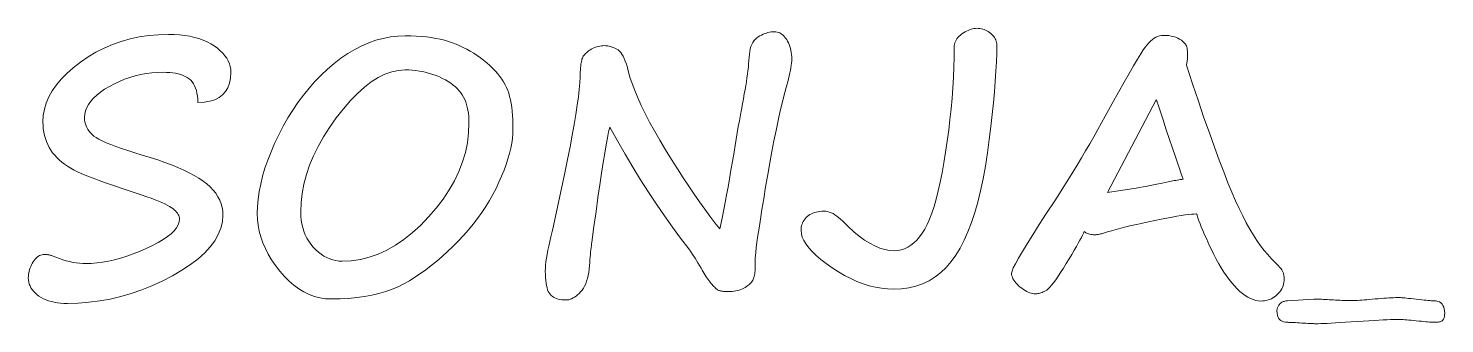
# Model space of a CAD drawing. Extents: x 70.3 to 137.7, y 117.5 to 125.4.
# Drawn here: x 70.33 to 107.62, y 117.48 to 125.26 of the extents above; entities that cross this region are included whole.
import ezdxf

# ---------------------------------------------------------------- set-up
doc = ezdxf.new("R2010")
doc.units = 0

msp = doc.modelspace()

# ---------------------------------------------------------------- linework, layer by layer
at = {"color": 7, "lineweight": 13}
for points in [[(74.791855, 123.303162), (74.789551, 123.390022), (74.782623, 123.471397), (74.771088, 123.547302), (74.754929, 123.617737), (74.734161, 123.682693), (74.708778, 123.742172), (74.67878, 123.796173), (74.644165, 123.844704), (74.604935, 123.887756), (74.561089, 123.925339), (74.512764, 123.958435), (74.460091, 123.988052), (74.403076, 124.014183), (74.341721, 124.036827), (74.276016, 124.055992), (74.205971, 124.071671), (74.131584, 124.08387), (74.052849, 124.092575), (73.969772, 124.097801), (73.882355, 124.099548), (73.730522, 124.09581), (73.580902, 124.08461), (73.43351, 124.065948), (73.288322, 124.039818), (73.145363, 124.006218), (73.004616, 123.965157), (72.866089, 123.916626), (72.729774, 123.860634), (72.59568, 123.797173), (72.463799, 123.726242), (72.339569, 123.650833), (72.228416, 123.573936), (72.130341, 123.495544), (72.045341, 123.415657), (71.973419, 123.334274), (71.914574, 123.251404), (71.868797, 123.167038), (71.836105, 123.081177), (71.81649, 122.99382), (71.809952, 122.904976), (71.812424, 122.848801), (71.819817, 122.794296), (71.832146, 122.74147), (71.849411, 122.690315), (71.871605, 122.640839), (71.898735, 122.593033), (71.930794, 122.546898), (71.967781, 122.502441), (72.009705, 122.459656), (72.056564, 122.418549), (72.113686, 122.377304), (72.186424, 122.334114), (72.274773, 122.288979), (72.378731, 122.241898), (72.498306, 122.192871), (72.633484, 122.141899), (72.784279, 122.088982), (72.950676, 122.034119), (73.13269, 121.977303), (73.330315, 121.918549), (73.540161, 121.855492), (73.738914, 121.791222), (73.926582, 121.725723), (74.103165, 121.659004), (74.268661, 121.591064), (74.42308, 121.521896), (74.566406, 121.451515), (74.698639, 121.379906), (74.819794, 121.307076), (74.929863, 121.233032), (75.02916, 121.156853), (75.118011, 121.077644), (75.196404, 120.995407), (75.264343, 120.910133), (75.321831, 120.821831), (75.368866, 120.730492), (75.405457, 120.636131), (75.431587, 120.538727), (75.447266, 120.438301), (75.452492, 120.334839), (75.439186, 120.161652), (75.399277, 119.991402), (75.332764, 119.824089), (75.239639, 119.659729), (75.119911, 119.498299), (74.973572, 119.339813), (74.800636, 119.184273), (74.601089, 119.03167), (74.374931, 118.882011), (74.122169, 118.735291), (73.855064, 118.597305), (73.585884, 118.473846), (73.314613, 118.364906), (73.041267, 118.270493), (72.765839, 118.190605), (72.488327, 118.125244), (72.208733, 118.074409), (71.927055, 118.038094), (71.643303, 118.016312), (71.357468, 118.009048), (71.266106, 118.010994), (71.178459, 118.01683), (71.094528, 118.026558), (71.014297, 118.040176), (70.937782, 118.057693), (70.864975, 118.079094), (70.795883, 118.104385), (70.730499, 118.133575), (70.668823, 118.166649), (70.610863, 118.203621), (70.557556, 118.243439), (70.509865, 118.285065), (70.467781, 118.328506), (70.431313, 118.373756), (70.400452, 118.420815), (70.375206, 118.469681), (70.355568, 118.520363), (70.341537, 118.572845), (70.333122, 118.627144), (70.330315, 118.683258), (70.331581, 118.728188), (70.335388, 118.772484), (70.341721, 118.816154), (70.350586, 118.859184), (70.361992, 118.901581), (70.375931, 118.943344), (70.392395, 118.984474), (70.4114, 119.024979), (70.432938, 119.064842), (70.457016, 119.104073), (70.482849, 119.141037), (70.509682, 119.174118), (70.537514, 119.2033), (70.566338, 119.228592), (70.596153, 119.25), (70.626968, 119.267509), (70.658775, 119.281128), (70.691582, 119.290855), (70.725388, 119.296692), (70.760178, 119.298637), (70.781723, 119.298279), (70.802895, 119.297195), (70.823708, 119.29538), (70.844162, 119.292847), (70.86425, 119.289589), (70.88398, 119.285606), (70.903351, 119.280899), (70.922356, 119.275475), (70.940994, 119.269318), (70.959274, 119.262444), (71.053665, 119.223755), (71.14679, 119.18914), (71.23864, 119.158592), (71.329231, 119.132126), (71.418549, 119.109726), (71.506607, 119.0914), (71.593391, 119.077148), (71.678917, 119.066963), (71.763168, 119.06086), (71.846153, 119.058823), (71.989075, 119.062782), (72.135475, 119.074661), (72.285362, 119.094452), (72.438736, 119.122169), (72.595589, 119.157806), (72.755928, 119.201355), (72.919754, 119.252823), (73.087059, 119.312218), (73.257851, 119.379524), (73.432129, 119.45475), (73.599342, 119.533775), (73.748962, 119.612488), (73.880974, 119.69088), (73.995384, 119.768959), (74.092194, 119.846718), (74.171402, 119.924164), (74.233009, 120.001289), (74.277016, 120.078094), (74.303413, 120.154587), (74.312218, 120.230766), (74.31002, 120.262329), (74.303436, 120.293663), (74.292465, 120.324768), (74.277107, 120.355652), (74.257355, 120.386307), (74.233215, 120.41674), (74.204681, 120.446945), (74.171768, 120.476921), (74.13446, 120.506668), (74.092758, 120.536194), (74.044319, 120.566353), (73.986786, 120.598007), (73.920158, 120.631149), (73.844437, 120.665787), (73.759613, 120.70192), (73.665703, 120.739548), (73.562691, 120.778664), (73.450592, 120.819275), (73.329391, 120.861374), (73.199097, 120.904976), (73.007576, 120.968094), (72.82579, 121.028954), (72.653732, 121.087555), (72.491402, 121.14389), (72.338799, 121.19796), (72.19593, 121.249771), (72.062782, 121.299316), (71.939369, 121.346603), (71.825676, 121.391624), (71.721718, 121.434387), (71.625023, 121.477303), (71.533119, 121.522804), (71.446014, 121.570877), (71.363708, 121.621536), (71.286201, 121.674774), (71.213486, 121.730583), (71.145569, 121.788979), (71.082443, 121.849953), (71.024117, 121.913506), (70.970589, 121.979637), (70.922012, 122.048439), (70.878555, 122.119995), (70.840202, 122.194321), (70.806969, 122.2714), (70.778847, 122.351242), (70.755836, 122.433846), (70.737938, 122.519203), (70.725159, 122.60733), (70.717491, 122.698212), (70.714935, 122.791855), (70.7248, 122.959908), (70.754387, 123.12561), (70.803711, 123.288956), (70.872757, 123.449951), (70.96154, 123.608597), (71.070045, 123.764885), (71.19828, 123.918823), (71.346245, 124.070404), (71.513939, 124.219635), (71.701355, 124.366516), (71.902084, 124.504929), (72.10968, 124.628777), (72.324165, 124.738052), (72.545517, 124.832756), (72.773758, 124.912895), (73.008865, 124.978462), (73.250862, 125.029457), (73.499725, 125.06588), (73.755478, 125.087738), (74.018097, 125.095016), (74.167809, 125.091988), (74.311043, 125.082893), (74.447807, 125.067734), (74.578102, 125.046516), (74.70192, 125.019226), (74.819275, 124.985878), (74.930161, 124.946465), (75.034569, 124.900993), (75.132515, 124.849457), (75.223984, 124.791855), (75.307808, 124.730362), (75.382805, 124.667145), (75.448982, 124.602219), (75.506332, 124.535561), (75.554863, 124.467194), (75.594574, 124.397102), (75.62545, 124.325294), (75.647514, 124.251762), (75.660744, 124.176514), (75.665161, 124.099548), (75.656425, 123.948235), (75.630226, 123.812851), (75.586563, 123.69339), (75.525429, 123.589859), (75.446831, 123.502258), (75.350769, 123.430588), (75.237244, 123.37484), (75.106247, 123.335022), (74.957787, 123.311127)], [(78.307693, 118.126694), (78.156471, 118.134048), (78.00869, 118.156105), (77.864342, 118.192871), (77.723442, 118.244339), (77.585976, 118.310516), (77.45195, 118.391403), (77.321358, 118.486992), (77.194206, 118.597282), (77.070496, 118.722282), (76.950226, 118.861992), (76.837601, 119.009521), (76.736832, 119.158005), (76.647919, 119.307442), (76.570862, 119.457825), (76.505653, 119.609161), (76.452309, 119.761444), (76.410812, 119.91468), (76.38118, 120.068863), (76.363396, 120.223999), (76.357468, 120.380089), (76.363121, 120.566963), (76.380089, 120.758369), (76.408371, 120.9543), (76.447968, 121.154747), (76.498871, 121.359726), (76.561089, 121.569229), (76.634613, 121.783257), (76.71946, 122.001808), (76.815613, 122.224884), (76.92308, 122.452484), (77.039482, 122.678146), (77.162445, 122.895386), (77.291969, 123.104202), (77.428055, 123.304611), (77.570702, 123.496605), (77.71991, 123.680176), (77.875679, 123.855339), (78.03801, 124.022079), (78.206902, 124.180405), (78.382355, 124.330315), (78.561874, 124.468727), (78.742989, 124.592575), (78.925682, 124.701851), (79.109955, 124.796562), (79.295815, 124.876694), (79.483261, 124.942261), (79.672287, 124.993256), (79.8629, 125.029678), (80.055092, 125.051537), (80.248871, 125.058823), (80.397354, 125.057014), (80.540543, 125.051582), (80.678436, 125.042534), (80.811043, 125.029861), (80.938347, 125.013573), (81.060364, 124.99366), (81.177078, 124.970131), (81.288506, 124.942986), (81.394638, 124.912216), (81.495476, 124.877823), (81.592896, 124.839928), (81.688782, 124.798637), (81.783119, 124.75396), (81.875931, 124.705879), (81.967194, 124.654411), (82.056923, 124.599548), (82.145111, 124.54129), (82.231766, 124.479637), (82.316879, 124.414589), (82.400452, 124.346153), (82.480499, 124.275787), (82.555023, 124.204971), (82.624031, 124.133705), (82.687515, 124.061989), (82.745476, 123.989815), (82.79792, 123.917191), (82.844841, 123.844116), (82.886246, 123.770584), (82.922127, 123.696602), (82.952492, 123.622169), (82.978714, 123.544724), (83.002174, 123.461716), (83.022873, 123.373138), (83.040817, 123.278999), (83.056, 123.179298), (83.06842, 123.074028), (83.078079, 122.963188), (83.084976, 122.846786), (83.089119, 122.724815), (83.0905, 122.597282), (83.086807, 122.479881), (83.075745, 122.357552), (83.057312, 122.230293), (83.031494, 122.098099), (82.998306, 121.960968), (82.957741, 121.818909), (82.909798, 121.671921), (82.854477, 121.519997), (82.791786, 121.363144), (82.721718, 121.201355), (82.644615, 121.038033), (82.560814, 120.876556), (82.470314, 120.716942), (82.373123, 120.559181), (82.269234, 120.403275), (82.158646, 120.249229), (82.041359, 120.097031), (81.917374, 119.946693), (81.786697, 119.79821), (81.649323, 119.651581), (81.508347, 119.509186), (81.366882, 119.37339), (81.224915, 119.244209), (81.082443, 119.121628), (80.939484, 119.005653), (80.796021, 118.896286), (80.652061, 118.793526), (80.507599, 118.697372), (80.362648, 118.607826), (80.217194, 118.524887), (80.066971, 118.449226), (79.907692, 118.381538), (79.739365, 118.321808), (79.561989, 118.270042), (79.375565, 118.226242), (79.180092, 118.190407), (78.975563, 118.162529), (78.761993, 118.142624), (78.539368, 118.130676)], [(84.126694, 119.927597), (84.457016, 121.452484), (84.529411, 121.803528), (84.594574, 122.132668), (84.652489, 122.439911), (84.703171, 122.72525), (84.746605, 122.988686), (84.782806, 123.230225), (84.811768, 123.44986), (84.833481, 123.647598), (84.847961, 123.823433), (84.855202, 123.977371), (84.85817, 124.043961), (84.861633, 124.106155), (84.865585, 124.163956), (84.870049, 124.217377), (84.875, 124.266403), (84.880455, 124.311035), (84.886406, 124.351288), (84.892853, 124.387146), (84.899796, 124.418617), (84.907242, 124.445702), (84.916245, 124.470497), (84.927872, 124.49511), (84.942123, 124.519547), (84.959007, 124.5438), (84.978508, 124.567871), (85.000633, 124.591766), (85.025383, 124.615471), (85.052757, 124.639), (85.082764, 124.662354), (85.115387, 124.685516), (85.149796, 124.707443), (85.185158, 124.727058), (85.221474, 124.744362), (85.258736, 124.759361), (85.296944, 124.772057), (85.336105, 124.78244), (85.376221, 124.79052), (85.417282, 124.796288), (85.459297, 124.799751), (85.502266, 124.800903), (85.530724, 124.799995), (85.559998, 124.797287), (85.590088, 124.792755), (85.620995, 124.786423), (85.652718, 124.778275), (85.685249, 124.768326), (85.718597, 124.756561), (85.752762, 124.742981), (85.787735, 124.7276), (85.823532, 124.710403), (85.859138, 124.68837), (85.893578, 124.658463), (85.926834, 124.620674), (85.958916, 124.57502), (85.989822, 124.521492), (86.019547, 124.460091), (86.048096, 124.390808), (86.075478, 124.31366), (86.101677, 124.228638), (86.126694, 124.135742), (86.170723, 123.974022), (86.226791, 123.801987), (86.294891, 123.619637), (86.375023, 123.426964), (86.467194, 123.223976), (86.571404, 123.010674), (86.687645, 122.787056), (86.815933, 122.553116), (86.956245, 122.308868), (87.108597, 122.054298), (87.265381, 121.799728), (87.419006, 121.555473), (87.569458, 121.321533), (87.716743, 121.097916), (87.860863, 120.884613), (88.001808, 120.681625), (88.139595, 120.48896), (88.274208, 120.306602), (88.405655, 120.134567), (88.533936, 119.972847), (88.568642, 120.133163), (88.603981, 120.302803), (88.639954, 120.481766), (88.676559, 120.670044), (88.713806, 120.867645), (88.751678, 121.07457), (88.790184, 121.29081), (88.829323, 121.51638), (88.869095, 121.751266), (88.9095, 121.995476), (88.938278, 122.170494), (88.966698, 122.340813), (88.994751, 122.506424), (89.022446, 122.667328), (89.049774, 122.823524), (89.076744, 122.975021), (89.103348, 123.121811), (89.129593, 123.263885), (89.155472, 123.40126), (89.181, 123.533936), (89.200996, 123.641312), (89.219368, 123.746239), (89.236115, 123.848732), (89.251221, 123.948776), (89.264709, 124.046379), (89.276566, 124.141533), (89.286789, 124.234253), (89.295387, 124.324524), (89.302353, 124.412354), (89.307693, 124.497734), (89.31414, 124.574753), (89.324432, 124.646515), (89.338577, 124.713028), (89.35656, 124.7743), (89.378395, 124.830315), (89.404068, 124.881081), (89.433601, 124.926605), (89.466972, 124.966873), (89.504181, 125.0019), (89.54525, 125.03167), (89.588257, 125.057465), (89.631317, 125.080544), (89.674408, 125.100906), (89.71756, 125.118553), (89.76075, 125.133484), (89.803986, 125.145699), (89.84726, 125.155205), (89.890587, 125.161987), (89.93396, 125.166061), (89.977379, 125.167419), (90.013962, 125.165359), (90.0495, 125.15918), (90.084007, 125.148888), (90.117462, 125.134476), (90.149887, 125.115952), (90.181267, 125.0933), (90.211609, 125.066536), (90.240906, 125.035652), (90.269165, 125.000656), (90.296379, 124.961533), (90.321747, 124.919342), (90.344437, 124.875107), (90.364456, 124.828842), (90.381813, 124.78054), (90.396492, 124.730202), (90.408508, 124.677826), (90.417847, 124.623413), (90.424522, 124.566963), (90.428528, 124.508484), (90.429863, 124.44796), (90.428551, 124.397057), (90.424614, 124.342079), (90.41806, 124.283028), (90.408875, 124.21991), (90.397064, 124.15271), (90.382629, 124.081444), (90.36557, 124.006104), (90.345886, 123.926697), (90.323578, 123.843208), (90.298645, 123.755653), (90.241768, 123.542397), (90.185158, 123.317101), (90.128822, 123.079773), (90.072762, 122.830406), (90.016968, 122.569), (89.961449, 122.295563), (89.906204, 122.010086), (89.851227, 121.712578), (89.796516, 121.40303), (89.742081, 121.081444), (89.690498, 120.767914), (89.644348, 120.482529), (89.603622, 120.225288), (89.568329, 119.996193), (89.53846, 119.79525), (89.51403, 119.622444), (89.495026, 119.477783), (89.481445, 119.361267), (89.473305, 119.272896), (89.470589, 119.212669), (89.470589, 119.058823), (89.470139, 119.00769), (89.468781, 118.959274), (89.466515, 118.913574), (89.463348, 118.870583), (89.459274, 118.830315), (89.4543, 118.792755), (89.448418, 118.757919), (89.441628, 118.725792), (89.433937, 118.696381), (89.425339, 118.669678), (89.415001, 118.644501), (89.402084, 118.619637), (89.386581, 118.595085), (89.368507, 118.570854), (89.347855, 118.546944), (89.324615, 118.523346), (89.298805, 118.500069), (89.270409, 118.477104), (89.239433, 118.454453), (89.205887, 118.432121), (89.169975, 118.411064), (89.131943, 118.392212), (89.091789, 118.375587), (89.0495, 118.361176), (89.005089, 118.348976), (88.958549, 118.339005), (88.909889, 118.331245), (88.859093, 118.325699), (88.806175, 118.322372), (88.751129, 118.321266), (88.718575, 118.321579), (88.687874, 118.322533), (88.659027, 118.324112), (88.632034, 118.326332), (88.606903, 118.329185), (88.583618, 118.332664), (88.562195, 118.336784), (88.542625, 118.341537), (88.52491, 118.346924), (88.509048, 118.352936), (88.493599, 118.360474), (88.477104, 118.370407), (88.459572, 118.382736), (88.440994, 118.397461), (88.421379, 118.414589), (88.400726, 118.434113), (88.379028, 118.456039), (88.356293, 118.480362), (88.332512, 118.50708), (88.307693, 118.536194), (88.282219, 118.56749), (88.25647, 118.600723), (88.230453, 118.635902), (88.204163, 118.673027), (88.177605, 118.712105), (88.150772, 118.75312), (88.123665, 118.796082), (88.096291, 118.840996), (88.068642, 118.887848), (88.040726, 118.936646), (87.998413, 119.009361), (87.958374, 119.077286), (87.920593, 119.140404), (87.885071, 119.19873), (87.851807, 119.252258), (87.820816, 119.300995), (87.792084, 119.344933), (87.76561, 119.384071), (87.741402, 119.418411), (87.71946, 119.44796), (87.503983, 119.727646), (87.290138, 120.016464), (87.077919, 120.31443), (86.867332, 120.621536), (86.658371, 120.937782), (86.451042, 121.263168), (86.245338, 121.597687), (86.041267, 121.941353), (85.838821, 122.294159), (85.638008, 122.656105), (85.609413, 122.52887), (85.577919, 122.371582), (85.543533, 122.18425), (85.506248, 121.966873), (85.466064, 121.719452), (85.422989, 121.441986), (85.377014, 121.134476), (85.328148, 120.796921), (85.276382, 120.429321), (85.221718, 120.03167), (85.167419, 119.624435), (85.160271, 119.579994), (85.153305, 119.531761), (85.146515, 119.479729), (85.139908, 119.423889), (85.133484, 119.36425), (85.127243, 119.300812), (85.121178, 119.233574), (85.115295, 119.162529), (85.109596, 119.087692), (85.104073, 119.009048), (85.096039, 118.914932), (85.084618, 118.826241), (85.069794, 118.742981), (85.051582, 118.665154), (85.029976, 118.592758), (85.004974, 118.525787), (84.976585, 118.464249), (84.944794, 118.408142), (84.909615, 118.35746), (84.87104, 118.312218), (84.830925, 118.271805), (84.79113, 118.235657), (84.751648, 118.203751), (84.712486, 118.176109), (84.673645, 118.15271), (84.635117, 118.133575), (84.596901, 118.118683), (84.559006, 118.108055), (84.521423, 118.101669), (84.484161, 118.099548), (84.42704, 118.101059), (84.373306, 118.105606), (84.322968, 118.11319), (84.276016, 118.123795), (84.232468, 118.137444), (84.192307, 118.154114), (84.15554, 118.17382), (84.122169, 118.196556), (84.092194, 118.222328), (84.065613, 118.251129), (84.041969, 118.2845), (84.020813, 118.323982), (84.002151, 118.369568), (83.985977, 118.421265), (83.972282, 118.479073), (83.96109, 118.542984), (83.952377, 118.613007), (83.946152, 118.68914), (83.942421, 118.771378), (83.941177, 118.859726), (83.942986, 118.935295), (83.948418, 119.017189), (83.957466, 119.105431), (83.970139, 119.199997), (83.986427, 119.300903), (84.006332, 119.408142), (84.029861, 119.521713), (84.057014, 119.641624), (84.087784, 119.767868), (84.122169, 119.900452)], [(95.307693, 125.257919), (95.34713, 125.256584), (95.385788, 125.252579), (95.423691, 125.245903), (95.460815, 125.236557), (95.497177, 125.224548), (95.532761, 125.209862), (95.567581, 125.192505), (95.601631, 125.172485), (95.634911, 125.149796), (95.667419, 125.124435), (95.697945, 125.097351), (95.72525, 125.069504), (95.749344, 125.040878), (95.770226, 125.01149), (95.787895, 124.981331), (95.802353, 124.950409), (95.813599, 124.918709), (95.821632, 124.886246), (95.826447, 124.853004), (95.828056, 124.819), (95.825592, 124.603256), (95.818192, 124.372307), (95.805862, 124.126152), (95.788597, 123.864792), (95.766403, 123.588234), (95.739273, 123.296471), (95.707214, 122.989502), (95.670227, 122.667328), (95.628304, 122.329956), (95.581451, 121.977371), (95.528709, 121.626244), (95.469139, 121.293213), (95.40274, 120.978279), (95.329498, 120.681442), (95.249435, 120.40271), (95.162537, 120.142082), (95.068802, 119.899544), (94.968239, 119.67511), (94.86084, 119.468773), (94.746605, 119.28054), (94.62439, 119.110313), (94.493034, 118.958008), (94.352539, 118.823616), (94.202896, 118.707146), (94.044121, 118.608597), (93.876205, 118.527962), (93.699142, 118.465248), (93.512939, 118.420448), (93.317604, 118.39357), (93.113121, 118.384613), (92.952759, 118.390266), (92.792038, 118.407234), (92.630951, 118.435516), (92.469498, 118.475113), (92.307693, 118.526016), (92.145523, 118.588234), (91.982986, 118.661758), (91.820091, 118.746605), (91.65683, 118.842758), (91.49321, 118.950226), (91.337601, 119.061806), (91.198372, 119.170311), (91.075523, 119.275742), (90.969055, 119.378098), (90.87896, 119.477371), (90.805252, 119.57357), (90.747917, 119.666695), (90.70697, 119.756737), (90.682404, 119.843704), (90.67421, 119.927597), (90.675858, 119.972847), (90.680817, 120.016289), (90.689072, 120.057915), (90.700638, 120.097733), (90.7155, 120.135742), (90.733665, 120.171944), (90.755135, 120.206329), (90.779907, 120.238914), (90.807983, 120.269684), (90.839371, 120.298637), (90.873459, 120.325294), (90.909683, 120.349136), (90.948029, 120.370178), (90.98851, 120.388412), (91.031113, 120.403847), (91.075836, 120.416466), (91.122696, 120.426285), (91.171677, 120.433304), (91.222786, 120.437508), (91.276016, 120.438911), (91.323257, 120.436333), (91.370865, 120.428596), (91.418823, 120.415695), (91.467148, 120.397644), (91.515839, 120.374435), (91.564888, 120.346062), (91.614296, 120.312531), (91.66407, 120.273842), (91.714211, 120.229996), (91.764709, 120.180992), (91.914345, 120.032257), (92.060997, 119.899185), (92.204666, 119.781761), (92.345337, 119.68), (92.483032, 119.593887), (92.617737, 119.523438), (92.749458, 119.468643), (92.878189, 119.429497), (93.003937, 119.406013), (93.126694, 119.398186), (93.220245, 119.403893), (93.31086, 119.42099), (93.398529, 119.449501), (93.483261, 119.48941), (93.565048, 119.540718), (93.64389, 119.603439), (93.719803, 119.677551), (93.792763, 119.763077), (93.862785, 119.860001), (93.929863, 119.968323), (93.994438, 120.091217), (94.056923, 120.23185), (94.117332, 120.390221), (94.175659, 120.56633), (94.231903, 120.760178), (94.286064, 120.971764), (94.33815, 121.20108), (94.388145, 121.448143), (94.436066, 121.712936), (94.481903, 121.995476), (94.52446, 122.285431), (94.562531, 122.572487), (94.59613, 122.856651), (94.625252, 123.137917), (94.649887, 123.41629), (94.670044, 123.691765), (94.685722, 123.96434), (94.696922, 124.234024), (94.703644, 124.500809), (94.705887, 124.764702), (94.707947, 124.803162), (94.714119, 124.840721), (94.724411, 124.877373), (94.738831, 124.913116), (94.757355, 124.94796), (94.779999, 124.981895), (94.806763, 125.014931), (94.837646, 125.047058), (94.87265, 125.078278), (94.911766, 125.108597), (94.952782, 125.136963), (94.993484, 125.162354), (95.033867, 125.184746), (95.073936, 125.204163), (95.113693, 125.220589), (95.153122, 125.234024), (95.192238, 125.244476), (95.231041, 125.251945), (95.269524, 125.256424)], [(98.131226, 119.900452), (98.112648, 119.857849), (98.087692, 119.806061), (98.056358, 119.745087), (98.018646, 119.674927), (97.974548, 119.595589), (97.924072, 119.507057), (97.867218, 119.40934), (97.803986, 119.302444), (97.734367, 119.186356), (97.658371, 119.061081), (97.581604, 118.936966), (97.509689, 118.824341), (97.442604, 118.723213), (97.380363, 118.633575), (97.322968, 118.555428), (97.270409, 118.488777), (97.222694, 118.433617), (97.179825, 118.389954), (97.141785, 118.35778), (97.108597, 118.337105), (97.078186, 118.322914), (97.048508, 118.310226), (97.019547, 118.299026), (96.991318, 118.289322), (96.963806, 118.281105), (96.937012, 118.274384), (96.91095, 118.269157), (96.885612, 118.265427), (96.860992, 118.263191), (96.837105, 118.262444), (96.803871, 118.264229), (96.769325, 118.269592), (96.733459, 118.278526), (96.696289, 118.291039), (96.657806, 118.307121), (96.618011, 118.326782), (96.576904, 118.350021), (96.534485, 118.376831), (96.490746, 118.407211), (96.445702, 118.441177), (96.402283, 118.477036), (96.363441, 118.513123), (96.329163, 118.549431), (96.299461, 118.585968), (96.274323, 118.622734), (96.253754, 118.659729), (96.237762, 118.696945), (96.226334, 118.73439), (96.219482, 118.772057), (96.217194, 118.809952), (96.228554, 118.860764), (96.262627, 118.942619), (96.319412, 119.055519), (96.398918, 119.199455), (96.501129, 119.374435), (96.626068, 119.580452), (96.773712, 119.817505), (96.944077, 120.085609), (97.137146, 120.38475), (97.352943, 120.714928), (97.475838, 120.903893), (97.596558, 121.092484), (97.715118, 121.280724), (97.831497, 121.468597), (97.945702, 121.656105), (98.057739, 121.843254), (98.167603, 122.030045), (98.275299, 122.216469), (98.380814, 122.402534), (98.484161, 122.588234), (98.68161, 122.947212), (98.863083, 123.274841), (99.02858, 123.571106), (99.178101, 123.836014), (99.311653, 124.069565), (99.42923, 124.271759), (99.530838, 124.442596), (99.61647, 124.582077), (99.686127, 124.690201), (99.739822, 124.766968), (99.785637, 124.824997), (99.831673, 124.876923), (99.877945, 124.922737), (99.924438, 124.96244), (99.971153, 124.99604), (100.018097, 125.023529), (100.065269, 125.044907), (100.112671, 125.060181), (100.160294, 125.069344), (100.208145, 125.072395), (100.282944, 125.070404), (100.353485, 125.06443), (100.419777, 125.054474), (100.481812, 125.040543), (100.539597, 125.022621), (100.593124, 125.000725), (100.642395, 124.974838), (100.687424, 124.944977), (100.728195, 124.911133), (100.764709, 124.873299), (100.781044, 124.858864), (100.795654, 124.840904), (100.808556, 124.819412), (100.819733, 124.794388), (100.829185, 124.765839), (100.836922, 124.733757), (100.842941, 124.698143), (100.847244, 124.659004), (100.849823, 124.616333), (100.850677, 124.570129), (100.850365, 124.535515), (100.849411, 124.502258), (100.847832, 124.47036), (100.845612, 124.439819), (100.842758, 124.410629), (100.839279, 124.382805), (100.835159, 124.356331), (100.830406, 124.331223), (100.825027, 124.307465), (100.819008, 124.285065), (100.981018, 123.794861), (101.135841, 123.334206), (101.283463, 122.903099), (101.423889, 122.501534), (101.557129, 122.129524), (101.683167, 121.787056), (101.802017, 121.474136), (101.913666, 121.190765), (102.018127, 120.936943), (102.115387, 120.712669), (102.209076, 120.508934), (102.302811, 120.316742), (102.396584, 120.136086), (102.49041, 119.966965), (102.584274, 119.809387), (102.678192, 119.663345), (102.772156, 119.528847), (102.86615, 119.405876), (102.960205, 119.294456), (103.054298, 119.194565), (103.099525, 119.149048), (103.141083, 119.106606), (103.178986, 119.067238), (103.213211, 119.030945), (103.243774, 118.997734), (103.270683, 118.967598), (103.293915, 118.940544), (103.313492, 118.916557), (103.329391, 118.895653), (103.341629, 118.877823), (103.351517, 118.860992), (103.360367, 118.843071), (103.368172, 118.824066), (103.374931, 118.803978), (103.380661, 118.782806), (103.385345, 118.760544), (103.388977, 118.73719), (103.391586, 118.712761), (103.393143, 118.687241), (103.393661, 118.660629), (103.391861, 118.611649), (103.386429, 118.564247), (103.37738, 118.518433), (103.364708, 118.474205), (103.348419, 118.431557), (103.328506, 118.390495), (103.304977, 118.351013), (103.277832, 118.313118), (103.247055, 118.27681), (103.212669, 118.242081), (103.175797, 118.209839), (103.137558, 118.180992), (103.097961, 118.15554), (103.057014, 118.133484), (103.014709, 118.114815), (102.971039, 118.099548), (102.926018, 118.087669), (102.879639, 118.079185), (102.831902, 118.074089), (102.782806, 118.072395), (102.713913, 118.076378), (102.644798, 118.088326), (102.575455, 118.108231), (102.505882, 118.136108), (102.436089, 118.171944), (102.366066, 118.215744), (102.295815, 118.267509), (102.225342, 118.32724), (102.15464, 118.394928), (102.08371, 118.470589), (102.013077, 118.553207), (101.94326, 118.641808), (101.874252, 118.736374), (101.806061, 118.836922), (101.738693, 118.943436), (101.672127, 119.055923), (101.606384, 119.174385), (101.541451, 119.29882), (101.477333, 119.42923), (101.414032, 119.565605), (101.354279, 119.698868), (101.300812, 119.819908), (101.253647, 119.928734), (101.212761, 120.025337), (101.178169, 120.109726), (101.149864, 120.1819), (101.127853, 120.241852), (101.112129, 120.289589), (101.102692, 120.325111), (101.099548, 120.348412), (101.099319, 120.351852), (101.09864, 120.354927), (101.097511, 120.357643), (101.095932, 120.360001), (101.093895, 120.361992), (101.091408, 120.363617), (101.088463, 120.364883), (101.085068, 120.365791), (101.081223, 120.366333), (101.076927, 120.366516), (101.022064, 120.364792), (100.955208, 120.359634), (100.876358, 120.351036), (100.785522, 120.339005), (100.682693, 120.323524), (100.567871, 120.304611), (100.441063, 120.282257), (100.302261, 120.25647), (100.151474, 120.227234), (99.988693, 120.194565), (99.823235, 120.160271), (99.664436, 120.126152), (99.512283, 120.092216), (99.366791, 120.058456), (99.227943, 120.024887), (99.095749, 119.991493), (98.970207, 119.958275), (98.851318, 119.925247), (98.739075, 119.892395), (98.633484, 119.859726), (98.607559, 119.85199), (98.58226, 119.845062), (98.557602, 119.838959), (98.533577, 119.833664), (98.510178, 119.829185), (98.487427, 119.825516), (98.465294, 119.82267), (98.443802, 119.820633), (98.422943, 119.819412), (98.402718, 119.819), (98.36824, 119.819817), (98.335388, 119.822258), (98.304169, 119.826332), (98.274574, 119.832031), (98.246605, 119.839363), (98.220276, 119.84832), (98.195572, 119.85891), (98.172493, 119.871132), (98.151039, 119.884972)], [(77.502266, 120.420815), (77.505569, 120.311356), (77.515472, 120.205612), (77.53199, 120.103569), (77.555115, 120.005249), (77.584839, 119.910629), (77.621178, 119.819725), (77.664116, 119.732529), (77.713669, 119.649048), (77.769821, 119.569275), (77.832581, 119.49321), (77.899635, 119.422714), (77.968689, 119.359634), (78.039726, 119.303978), (78.112762, 119.255745), (78.187782, 119.214928), (78.264801, 119.181534), (78.343803, 119.155563), (78.424797, 119.137009), (78.507782, 119.125877), (78.592758, 119.122169), (78.833801, 119.13382), (79.071854, 119.168777), (79.306923, 119.227036), (79.539001, 119.308594), (79.768097, 119.41346), (79.994209, 119.541626), (80.217331, 119.6931), (80.437469, 119.867874), (80.654617, 120.065948), (80.868782, 120.287331), (81.070816, 120.521782), (81.251587, 120.759094), (81.411087, 120.999252), (81.549324, 121.242264), (81.66629, 121.488121), (81.761993, 121.736832), (81.836426, 121.988388), (81.889595, 122.242805), (81.921494, 122.500069), (81.932129, 122.760178), (81.930359, 122.8507), (81.925064, 122.937645), (81.916245, 123.021019), (81.903893, 123.100815), (81.888008, 123.177032), (81.868599, 123.24968), (81.845657, 123.318756), (81.819183, 123.384254), (81.789185, 123.446175), (81.755653, 123.504524), (81.717896, 123.560135), (81.675201, 123.613846), (81.627579, 123.665657), (81.575027, 123.715561), (81.517532, 123.763573), (81.455116, 123.809685), (81.387756, 123.853889), (81.315475, 123.896194), (81.238258, 123.936607), (81.156113, 123.975113), (81.070885, 124.010788), (80.984436, 124.042709), (80.896767, 124.070877), (80.807877, 124.095291), (80.717758, 124.115952), (80.626427, 124.132851), (80.533867, 124.145996), (80.440094, 124.15538), (80.345093, 124.161018), (80.248871, 124.162895), (80.073578, 124.150269), (79.897011, 124.112396), (79.719185, 124.049271), (79.540092, 123.960899), (79.359726, 123.847282), (79.178101, 123.708412), (78.995201, 123.544296), (78.811043, 123.354927), (78.62561, 123.140312), (78.438911, 122.900452), (78.260948, 122.648415), (78.101723, 122.397285), (77.96122, 122.147057), (77.839455, 121.897736), (77.736427, 121.649323), (77.65213, 121.40181), (77.586563, 121.155205), (77.539726, 120.9095), (77.511627, 120.664703)], [(100.737556, 121.285065), (100.711586, 121.352127), (100.677109, 121.44651), (100.634117, 121.56823), (100.582626, 121.717285), (100.522629, 121.893661), (100.454117, 122.097374), (100.377106, 122.328415), (100.29158, 122.586784), (100.197556, 122.872482), (100.095024, 123.185516), (100.085388, 123.214294), (100.076385, 123.240906), (100.068008, 123.265335), (100.060272, 123.287598), (100.053169, 123.307693), (100.0467, 123.325607), (100.040863, 123.341354), (100.03566, 123.354927), (100.03109, 123.366333), (100.027153, 123.375565), (98.742081, 120.932121), (98.799232, 120.941986), (98.856651, 120.951675), (98.914345, 120.961174), (98.972305, 120.970497), (99.030548, 120.979637), (99.08905, 120.988594), (99.147827, 120.997375), (99.206879, 121.005974), (99.266205, 121.014389), (99.32579, 121.022621), (99.371765, 121.028595), (99.430046, 121.03746), (99.500633, 121.049225), (99.583527, 121.063889), (99.678734, 121.081444), (99.786247, 121.101898), (99.906067, 121.125244), (100.038193, 121.151489), (100.182625, 121.180634), (100.339371, 121.212669), (100.379189, 121.220718), (100.419006, 121.228592), (100.458824, 121.23629), (100.498642, 121.243797), (100.538467, 121.251129), (100.578278, 121.258278), (100.618103, 121.265244), (100.657921, 121.272034), (100.697739, 121.278641)], [(107.343887, 117.511307), (107.319641, 117.511719), (107.290314, 117.512939), (107.255928, 117.514977), (107.216476, 117.517822), (107.171951, 117.521492), (107.12236, 117.52597), (107.067696, 117.531265), (107.007965, 117.537376), (106.943169, 117.544296), (106.873306, 117.552032), (106.803391, 117.558914), (106.738464, 117.565063), (106.678513, 117.570496), (106.623535, 117.575203), (106.573532, 117.579185), (106.528503, 117.582443), (106.488464, 117.584976), (106.4534, 117.586784), (106.423309, 117.587868), (106.398193, 117.588234), (106.341766, 117.587692), (106.273849, 117.58606), (106.194435, 117.583344), (106.103531, 117.579544), (106.001129, 117.574661), (105.887238, 117.568687), (105.761856, 117.561623), (105.624985, 117.553482), (105.476608, 117.54425), (105.316742, 117.533936), (105.15683, 117.522758), (105.008331, 117.512756), (104.871223, 117.503937), (104.745522, 117.496284), (104.631226, 117.489815), (104.528328, 117.48452), (104.436829, 117.480408), (104.356743, 117.477463), (104.288055, 117.4757), (104.230774, 117.475113), (104.213165, 117.475288), (104.191132, 117.475838), (104.164658, 117.476738), (104.133759, 117.478004), (104.098419, 117.479637), (104.05864, 117.481628), (104.014435, 117.483978), (103.96579, 117.486694), (103.91272, 117.489769), (103.855209, 117.49321), (103.797699, 117.496651), (103.744614, 117.499725), (103.695976, 117.502441), (103.651764, 117.504791), (103.611992, 117.506783), (103.576653, 117.508415), (103.545746, 117.509682), (103.519272, 117.510582), (103.497238, 117.511131), (103.479645, 117.511307), (103.4272, 117.514297), (103.380272, 117.523254), (103.338867, 117.538185), (103.302986, 117.55909), (103.272629, 117.585968), (103.247787, 117.61882), (103.228462, 117.657646), (103.214661, 117.702438), (103.206383, 117.753212), (103.203621, 117.809952), (103.204407, 117.831375), (103.206787, 117.852211), (103.210754, 117.872467), (103.216293, 117.89212), (103.223419, 117.911194), (103.232132, 117.92968), (103.242424, 117.947578), (103.254303, 117.964882), (103.267761, 117.981606), (103.282806, 117.997734), (103.299026, 118.012779), (103.316017, 118.026245), (103.333786, 118.038116), (103.35231, 118.048416), (103.371613, 118.057121), (103.391678, 118.064247), (103.412514, 118.069794), (103.43412, 118.073753), (103.456497, 118.076126), (103.479645, 118.07692), (104.176468, 118.122169), (104.211182, 118.121986), (104.248322, 118.121445), (104.287918, 118.120537), (104.329956, 118.11927), (104.374435, 118.117645), (104.421356, 118.115654), (104.470726, 118.113304), (104.522537, 118.110588), (104.57679, 118.107506), (104.633484, 118.104073), (104.691132, 118.100632), (104.748238, 118.097557), (104.804794, 118.094841), (104.860817, 118.092484), (104.91629, 118.090492), (104.971222, 118.088867), (105.025612, 118.087601), (105.07946, 118.086693), (105.132759, 118.086151), (105.185516, 118.085968), (105.22905, 118.08638), (105.276382, 118.087601), (105.327515, 118.089638), (105.382446, 118.092484), (105.441177, 118.096153), (105.503708, 118.100632), (105.570045, 118.105927), (105.640182, 118.11203), (105.714119, 118.118958), (105.791855, 118.126694), (105.871399, 118.133575), (105.947151, 118.139725), (106.019096, 118.145157), (106.087242, 118.149864), (106.151581, 118.153847), (106.212128, 118.157104), (106.268875, 118.159637), (106.321808, 118.161446), (106.370956, 118.162529), (106.41629, 118.162895), (106.433899, 118.162483), (106.457741, 118.161263), (106.487831, 118.159225), (106.524162, 118.15638), (106.566742, 118.15271), (106.61557, 118.148232), (106.670639, 118.142937), (106.731949, 118.136833), (106.7995, 118.129906), (106.873306, 118.122169), (106.948059, 118.113571), (107.016655, 118.105881), (107.079102, 118.099091), (107.135391, 118.093208), (107.185516, 118.088234), (107.229507, 118.08416), (107.267334, 118.080994), (107.299011, 118.078728), (107.324524, 118.07737), (107.343887, 118.07692), (107.396332, 118.07357), (107.44326, 118.06353), (107.484665, 118.046783), (107.520546, 118.023346), (107.550903, 117.99321), (107.575745, 117.956375), (107.59507, 117.912849), (107.608871, 117.862625), (107.617149, 117.805702), (107.619911, 117.742081), (107.619347, 117.715813), (107.617645, 117.691307), (107.614822, 117.668571), (107.610863, 117.647598), (107.605774, 117.628387), (107.599548, 117.610947), (107.592194, 117.595268), (107.58371, 117.581352), (107.574097, 117.569206), (107.563354, 117.558823), (107.550972, 117.549797), (107.536469, 117.541718), (107.519844, 117.534592), (107.501083, 117.528412), (107.480209, 117.523186), (107.457199, 117.518913), (107.43206, 117.515587), (107.4048, 117.513206), (107.375412, 117.511787)]]:
    msp.add_lwpolyline(points, close=True, dxfattribs=at)

doc.saveas('drawing.dxf')
